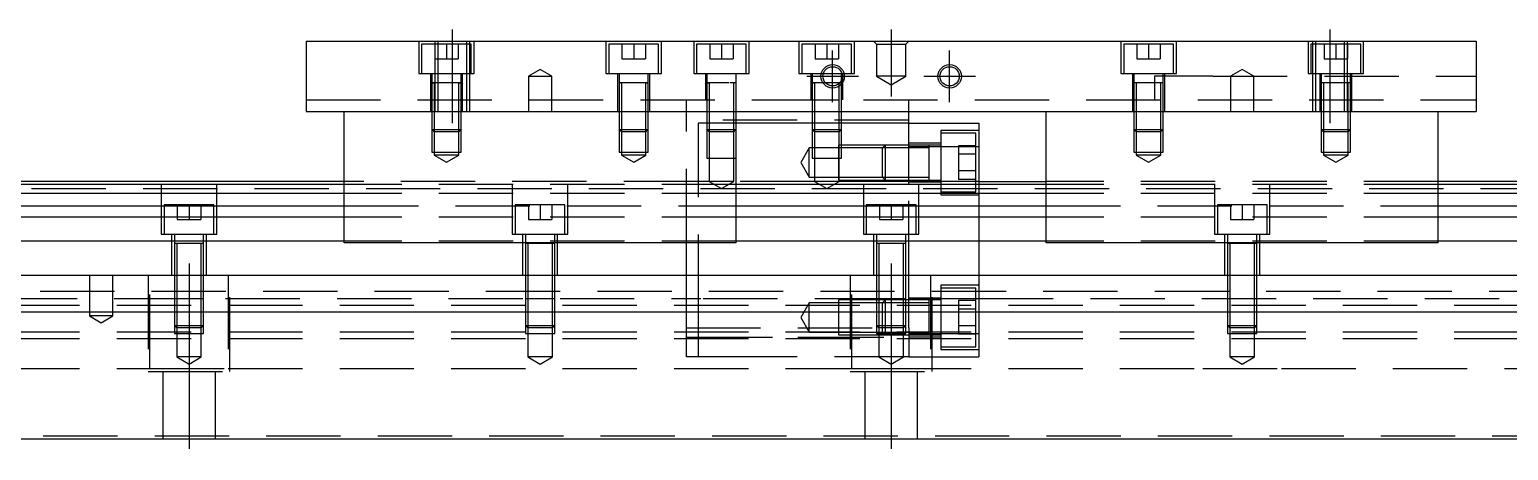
# Model space of a CAD drawing. Extents: x -20 to 992, y -268 to 102.
# Drawn here: x 232.7 to 485.5, y -226.9 to -154.9 of the extents above; entities that cross this region are included whole.
import ezdxf

# ---------------------------------------------------------------- set-up
doc = ezdxf.new("R2010")
doc.units = 0
doc.linetypes.add('CENTER', pattern=[50.8, 31.75, -6.35, 6.35, -6.35])
doc.linetypes.add('DASHED', pattern=[19.05, 12.7, -6.35])
doc.layers.get('0').update_dxf_attribs({"linetype": 'CONTINUOUS'})
doc.layers.add('CENTER', color=1, linetype='CENTER')

msp = doc.modelspace()

# ---------------------------------------------------------------- linework, layer by layer
at = {"color": 7, "linetype": 'CONTINUOUS'}
for p, q in [((280, -156.93), (280, -168.93)), ((280, -156.93), (480, -156.93)), ((480, -156.93), (480, -168.93)), ((368.770162, -164.03), (368.32967, -164.03)), ((371.500006, -164.03), (371.229838, -164.03)), ((280, -168.93), (480, -168.93)), ((286.5, -191.43), (286.5, -168.93)), ((353.5, -191.43), (353.5, -168.93)), ((383, -181.43), (383, -168.93)), ((406.5, -191.43), (406.5, -168.93)), ((473.5, -191.43), (473.5, -168.93)), ((383, -170.93), (395, -170.93)), ((395, -170.93), (395, -181.43)), ((286.5, -181.43), (0, -181.43)), ((286.5, -180.93), (28, -180.93)), ((406.5, -181.43), (353.5, -181.43)), ((395, -180.93), (406.5, -180.93)), ((703, -180.93), (473.5, -180.93)), ((760, -181.43), (473.5, -181.43)), ((286.5, -182.969608), (0, -182.969608)), ((406.5, -182.969608), (353.5, -182.969608)), ((760, -182.969608), (473.5, -182.969608)), ((0, -185.090392), (286.5, -185.090392)), ((286.5, -187.000532), (0, -187.000532)), ((353.5, -185.090392), (406.5, -185.090392)), ((406.5, -187.000532), (353.5, -187.000532)), ((473.5, -185.090392), (760, -185.090392)), ((760, -187.000532), (473.5, -187.000532)), ((286.5, -191.111934), (0, -191.111934)), ((353.5, -191.43), (286.5, -191.43)), ((406.5, -191.111934), (353.5, -191.111934)), ((473.5, -191.43), (406.5, -191.43)), ((760, -191.111934), (473.5, -191.111934)), ((0, -196.93), (760, -196.93)), ((394.5, -199.68), (395, -199.68)), ((0, -203.23), (760, -203.23)), ((386.5, -204.019994), (386.5, -203.23)), ((386.5, -207.180006), (386.5, -206.63)), ((0, -224.93), (760, -224.93))]:
    msp.add_line(p, q, dxfattribs=at)
at = {"color": 3, "linetype": 'DASHED'}
for p, q in [((299.25, -156.93), (299.25, -162.43)), ((308.25, -157.43), (299.75, -157.43)), ((299.75, -157.43), (299.75, -162.43)), ((302, -157.43), (302, -159.93)), ((302.000006, -156.93), (302.000006, -168.93)), ((302.5, -156.93), (302.5, -168.93)), ((304, -157.43), (304, -159.93)), ((306, -157.43), (306, -159.93)), ((307.5, -168.93), (307.5, -156.93)), ((307.999994, -168.93), (307.999994, -156.93)), ((308.25, -162.43), (308.25, -157.43)), ((308.75, -162.43), (308.75, -156.93)), ((331.25, -156.93), (331.25, -162.43)), ((340.25, -157.43), (331.75, -157.43)), ((331.75, -157.43), (331.75, -162.43)), ((334, -157.43), (334, -159.93)), ((336, -157.43), (336, -159.93)), ((338, -157.43), (338, -159.93)), ((340.25, -162.43), (340.25, -157.43)), ((340.75, -162.43), (340.75, -156.93)), ((346.25, -156.93), (346.25, -162.43)), ((355.25, -157.43), (346.75, -157.43)), ((346.75, -157.43), (346.75, -162.43)), ((349, -157.43), (349, -159.93)), ((351, -157.43), (351, -159.93)), ((353, -157.43), (353, -159.93)), ((355.25, -162.43), (355.25, -157.43)), ((355.75, -162.43), (355.75, -156.93)), ((364.25, -156.93), (364.25, -162.43)), ((373.25, -157.43), (364.75, -157.43)), ((364.75, -157.43), (364.75, -162.43)), ((367, -157.43), (367, -159.93)), ((369, -157.43), (369, -159.93)), ((371, -157.43), (371, -159.93)), ((373.25, -162.43), (373.25, -157.43)), ((373.75, -162.43), (373.75, -156.93)), ((377.5, -157.43), (377, -156.93)), ((377.5, -157.43), (377.5, -162.93)), ((377.5, -157.43), (382.5, -157.43)), ((382.5, -157.43), (383, -156.93)), ((382.5, -162.93), (382.5, -157.43)), ((419.25, -156.93), (419.25, -162.43)), ((428.25, -157.43), (419.75, -157.43)), ((419.75, -157.43), (419.75, -162.43)), ((422, -157.43), (422, -159.93)), ((424, -157.43), (424, -159.93)), ((426, -157.43), (426, -159.93)), ((428.25, -162.43), (428.25, -157.43)), ((428.75, -162.43), (428.75, -156.93)), ((451.25, -156.93), (451.25, -162.43)), ((460.25, -157.43), (451.75, -157.43)), ((451.75, -157.43), (451.75, -162.43)), ((452.000006, -156.93), (452.000006, -168.93)), ((452.5, -156.93), (452.5, -168.93)), ((454, -157.43), (454, -159.93)), ((456, -157.43), (456, -159.93)), ((457.5, -168.93), (457.5, -156.93)), ((457.999994, -168.93), (457.999994, -156.93)), ((458, -157.43), (458, -159.93)), ((460.25, -162.43), (460.25, -157.43)), ((460.75, -162.43), (460.75, -156.93)), ((302, -159.93), (304, -159.93)), ((304, -159.93), (306, -159.93)), ((334, -159.93), (336, -159.93)), ((336, -159.93), (338, -159.93)), ((349, -159.93), (351, -159.93)), ((351, -159.93), (353, -159.93)), ((367, -159.93), (369, -159.93)), ((369, -159.93), (371, -159.93)), ((422, -159.93), (424, -159.93)), ((424, -159.93), (426, -159.93)), ((454, -159.93), (456, -159.93)), ((456, -159.93), (458, -159.93)), ((299.25, -162.43), (308.75, -162.43)), ((301.25, -162.43), (301.25, -168.93)), ((301.5, -162.43), (301.5, -164.03)), ((301.5, -164.025), (301.5, -164.03)), ((301.5, -164.03), (301.757448, -164.03)), ((301.757468, -164.03), (301.5, -164.03)), ((301.5, -164.03), (301.5, -164.035)), ((301.5, -164.03), (301.5, -168.92998)), ((306.242552, -164.03), (301.757468, -164.03)), ((301.9, -164.03), (301.9, -168.92998)), ((306.1, -168.92998), (306.1, -164.03)), ((306.5, -164.03), (306.242552, -164.03)), ((306.242602, -164.03), (306.5, -164.03)), ((306.5, -164.03), (306.5, -162.43)), ((306.5, -164.03), (306.5, -164.025)), ((306.5, -164.035), (306.5, -164.03)), ((306.5, -168.92998), (306.5, -164.03)), ((306.75, -168.93), (306.75, -162.43)), ((320, -161.7753), (318, -162.93)), ((318, -162.93), (320, -162.93)), ((318, -162.93), (318, -168.93)), ((322, -162.93), (320, -161.7753)), ((320, -162.93), (322, -162.93)), ((322, -168.93), (322, -162.93)), ((331.25, -162.43), (340.75, -162.43)), ((333.25, -162.43), (333.25, -168.93)), ((333.5, -162.43), (333.5, -164.03)), ((333.5, -164.025), (333.5, -164.03)), ((333.5, -164.03), (333.757448, -164.03)), ((333.757468, -164.03), (333.5, -164.03)), ((333.5, -164.03), (333.5, -164.035)), ((333.5, -164.03), (333.5, -168.92998)), ((338.242552, -164.03), (333.757468, -164.03)), ((333.9, -164.03), (333.9, -168.92998)), ((338.1, -168.92998), (338.1, -164.03)), ((338.5, -164.03), (338.242552, -164.03)), ((338.242602, -164.03), (338.5, -164.03)), ((338.5, -164.03), (338.5, -162.43)), ((338.5, -164.03), (338.5, -164.025)), ((338.5, -164.035), (338.5, -164.03)), ((338.5, -168.92998), (338.5, -164.03)), ((338.75, -168.93), (338.75, -162.43)), ((346.25, -162.43), (355.75, -162.43)), ((348.25, -162.43), (348.25, -166.93)), ((348.5, -162.43), (348.5, -164.03)), ((348.5, -164.025), (348.5, -164.03)), ((348.5, -164.03), (348.757448, -164.03)), ((348.757468, -164.03), (348.5, -164.03)), ((348.5, -164.03), (348.5, -166.92998)), ((348.5, -164.03), (348.5, -164.035)), ((352.300194, -164.03), (348.757468, -164.03)), ((348.9, -164.03), (348.9, -166.92998)), ((352.5, -164.025), (352.5, -164.03)), ((353.5, -164.03), (352.5, -164.03)), ((352.5, -164.03), (352.5, -164.035)), ((353.1, -166.92998), (353.1, -164.03)), ((353.5, -164.03), (353.5, -162.43)), ((353.5, -164.03), (353.5, -164.025)), ((353.5, -166.92998), (353.5, -164.03)), ((353.5, -164.035), (353.5, -164.03)), ((364.25, -162.43), (373.75, -162.43)), ((366.25, -162.43), (366.25, -166.93)), ((366.5, -162.43), (366.5, -164.03)), ((366.5, -164.025), (366.5, -164.03)), ((366.5, -164.03), (366.757448, -164.03)), ((366.757468, -164.03), (366.5, -164.03)), ((366.5, -164.03), (366.5, -164.035)), ((366.5, -164.03), (366.5, -166.92998)), ((368.329928, -164.03), (366.757468, -164.03)), ((366.9, -164.03), (366.9, -166.92998)), ((368.770318, -164.03), (368.329928, -164.03)), ((371.230084, -164.03), (368.770318, -164.03)), ((371.1, -164.159838), (371.1, -164.03)), ((371.1, -164.60033), (371.1, -164.159838)), ((371.5, -164.03), (371.230084, -164.03)), ((371.242602, -164.03), (371.5, -164.03)), ((371.5, -163.617386), (371.5, -162.43)), ((371.5, -164.03), (371.5, -163.617386)), ((371.5, -164.03), (371.5, -164.025)), ((371.5, -164.035), (371.5, -164.03)), ((371.5, -164.252876), (371.5, -164.03)), ((371.5, -166.92998), (371.5, -164.252876)), ((371.75, -166.93), (371.75, -162.43)), ((382.5, -162.93), (377.5, -162.93)), ((377.5, -162.93), (380, -164.373376)), ((380, -164.373376), (382.5, -162.93)), ((419.25, -162.43), (428.75, -162.43)), ((421.25, -162.43), (421.25, -168.93)), ((421.5, -162.43), (421.5, -164.03)), ((421.5, -164.025), (421.5, -164.03)), ((421.757468, -164.03), (421.5, -164.03)), ((421.5, -164.03), (421.5, -164.035)), ((421.5, -164.03), (421.5, -168.92998)), ((426.242552, -164.03), (421.757468, -164.03)), ((421.9, -164.03), (421.9, -168.92998)), ((425, -162.93), (425, -166.93)), ((435, -162.93), (425, -162.93)), ((426.1, -168.92998), (426.1, -164.03)), ((426.5, -164.03), (426.242552, -164.03)), ((426.5, -164.03), (426.5, -162.43)), ((426.5, -164.03), (426.5, -164.025)), ((426.5, -164.035), (426.5, -164.03)), ((426.5, -168.92998), (426.5, -164.03)), ((426.75, -168.93), (426.75, -162.43)), ((435, -162.93), (480, -162.93)), ((440, -161.7753), (438, -162.93)), ((438, -162.93), (440, -162.93)), ((438, -162.93), (438, -168.93)), ((442, -162.93), (440, -161.7753)), ((440, -162.93), (442, -162.93)), ((442, -168.93), (442, -162.93)), ((451.25, -162.43), (460.75, -162.43)), ((453.25, -162.43), (453.25, -168.93)), ((453.5, -162.43), (453.5, -164.03)), ((453.5, -164.025), (453.5, -164.03)), ((453.757468, -164.03), (453.5, -164.03)), ((453.5, -164.03), (453.5, -168.92998)), ((453.5, -164.03), (453.5, -164.035)), ((458.242552, -164.03), (453.757468, -164.03)), ((453.9, -164.03), (453.9, -168.92998)), ((458.1, -168.92998), (458.1, -164.03)), ((458.5, -164.03), (458.242552, -164.03)), ((458.5, -164.03), (458.5, -162.43)), ((458.5, -164.03), (458.5, -164.025)), ((458.5, -168.92998), (458.5, -164.03)), ((458.5, -164.035), (458.5, -164.03)), ((458.75, -168.93), (458.75, -162.43)), ((371.1, -166.92998), (371.1, -164.60033)), ((280, -166.93), (480, -166.93)), ((301.5, -168.93), (301.5, -172.03)), ((301.500006, -168.93), (301.500006, -172.030006)), ((301.9, -168.93), (301.9, -172.43)), ((306.1, -172.43), (306.1, -168.93)), ((306.499994, -172.030006), (306.499994, -168.93)), ((306.5, -172.03), (306.5, -168.93)), ((333.5, -168.93), (333.5, -172.03)), ((333.500006, -168.93), (333.500006, -172.030006)), ((333.9, -168.93), (333.9, -172.43)), ((338.1, -172.43), (338.1, -168.93)), ((338.499994, -172.030006), (338.499994, -168.93)), ((338.5, -172.03), (338.5, -168.93)), ((345, -168.93), (345, -166.93)), ((345, -191.43), (345, -168.93)), ((348.5, -166.93), (348.5, -168.93)), ((348.5, -168.93), (348.5, -172.03)), ((348.500006, -166.93), (348.500006, -168.93)), ((348.500006, -168.93), (348.500006, -172.030006)), ((348.9, -166.93), (348.9, -168.93)), ((348.9, -168.93), (348.9, -172.43)), ((353.1, -168.93), (353.1, -166.93)), ((353.1, -172.43), (353.1, -168.93)), ((353.499994, -168.93), (353.499994, -166.93)), ((353.499994, -172.030006), (353.499994, -168.93)), ((353.5, -168.93), (353.5, -166.93)), ((353.5, -172.03), (353.5, -168.93)), ((366.5, -166.93), (366.5, -168.93)), ((366.5, -168.93), (366.5, -172.03)), ((366.500006, -166.93), (366.500006, -168.93)), ((366.500006, -168.93), (366.500006, -172.030006)), ((366.9, -166.93), (371.1, -166.93)), ((366.9, -166.93), (366.9, -168.93)), ((366.9, -168.93), (366.9, -172.43)), ((371.1, -168.93), (371.1, -166.93)), ((371.1, -172.43), (371.1, -168.93)), ((371.499994, -168.93), (371.499994, -166.93)), ((371.499994, -172.030006), (371.499994, -168.93)), ((371.5, -168.93), (371.5, -166.93)), ((371.5, -172.03), (371.5, -168.93)), ((383, -168.93), (383, -166.93)), ((421.5, -168.93), (421.5, -172.03)), ((421.500006, -168.93), (421.500006, -172.030006)), ((421.9, -168.93), (421.9, -172.43)), ((426.1, -172.43), (426.1, -168.93)), ((426.499994, -172.030006), (426.499994, -168.93)), ((426.5, -172.03), (426.5, -168.93)), ((453.5, -168.93), (453.5, -172.03)), ((453.500006, -168.93), (453.500006, -172.030006)), ((453.9, -168.93), (453.9, -172.43)), ((458.1, -172.43), (458.1, -168.93)), ((458.499994, -172.030006), (458.499994, -168.93)), ((458.5, -172.03), (458.5, -168.93)), ((383, -170.43), (345, -170.43)), ((347, -170.93), (347, -196.93)), ((348.5, -170.93), (347, -170.93)), ((348.9, -170.93), (348.5, -170.93)), ((352.5, -170.93), (348.9, -170.93)), ((352.9, -170.93), (352.5, -170.93)), ((353.1, -170.93), (352.9, -170.93)), ((353.5, -170.93), (353.1, -170.93)), ((357.1, -170.93), (353.5, -170.93)), ((357.5, -170.93), (357.1, -170.93)), ((366.5, -170.93), (357.5, -170.93)), ((366.9, -170.93), (366.5, -170.93)), ((371.1, -170.93), (366.9, -170.93)), ((371.5, -170.93), (371.1, -170.93)), ((372.5, -170.93), (371.5, -170.93)), ((383, -170.93), (372.5, -170.93)), ((301.5, -172.03), (306.5, -172.03)), ((301.5, -172.03), (301.9, -172.43)), ((301.500006, -172.03002), (301.500006, -175.93)), ((306.1, -172.43), (301.9, -172.43)), ((301.9, -172.43002), (301.9, -175.93)), ((306.1, -172.43), (306.5, -172.03)), ((306.1, -175.93), (306.1, -172.43002)), ((306.499994, -175.93), (306.499994, -172.03002)), ((333.5, -172.03), (338.5, -172.03)), ((333.5, -172.03), (333.9, -172.43)), ((333.500006, -172.03002), (333.500006, -175.93)), ((338.1, -172.43), (333.9, -172.43)), ((333.9, -172.43002), (333.9, -175.93)), ((338.1, -172.43), (338.5, -172.03)), ((338.1, -175.93), (338.1, -172.43002)), ((338.499994, -175.93), (338.499994, -172.03002)), ((348.5, -172.03), (353.499994, -172.03)), ((348.5, -172.03), (348.9, -172.43)), ((348.500006, -172.03002), (348.500006, -176.93)), ((352.500006, -172.43), (348.9, -172.43)), ((348.9, -172.43002), (348.9, -176.93)), ((353.1, -172.43), (352.500006, -172.43)), ((353.1, -172.43), (353.5, -172.03)), ((353.1, -176.93), (353.1, -172.43002)), ((353.499994, -172.43), (353.499994, -172.03002)), ((353.499994, -175.93), (353.499994, -172.43)), ((366.5, -172.03), (371.5, -172.03)), ((366.5, -172.03), (366.9, -172.43)), ((366.500006, -172.03002), (366.500006, -176.93)), ((371.1, -172.43), (366.9, -172.43)), ((366.9, -172.43002), (366.9, -176.93)), ((371.1, -172.43), (371.5, -172.03)), ((371.1, -176.93), (371.1, -172.43002)), ((371.499994, -176.93), (371.499994, -172.03002)), ((388.5, -174.38), (383, -174.38)), ((388.5, -172.18), (388.5, -183.18)), ((395, -172.18), (388.5, -172.18)), ((394.5, -172.68), (388.5, -172.68)), ((394.5, -182.68), (394.5, -172.68)), ((421.5, -172.03), (426.5, -172.03)), ((421.5, -172.03), (421.9, -172.43)), ((421.500006, -172.03002), (421.500006, -175.93)), ((426.1, -172.43), (421.9, -172.43)), ((421.9, -172.43002), (421.9, -175.93)), ((426.1, -172.43), (426.5, -172.03)), ((426.1, -175.93), (426.1, -172.43002)), ((426.499994, -175.93), (426.499994, -172.03002)), ((453.5, -172.03), (458.5, -172.03)), ((453.5, -172.03), (453.9, -172.43)), ((453.500006, -172.03002), (453.500006, -175.93)), ((458.1, -172.43), (453.9, -172.43)), ((453.9, -172.43002), (453.9, -175.93)), ((458.1, -172.43), (458.5, -172.03)), ((458.1, -175.93), (458.1, -172.43002)), ((458.499994, -175.93), (458.499994, -172.03002)), ((301.500006, -175.93), (306.499994, -175.93)), ((301.9, -175.93), (301.9, -176.43)), ((306.1, -176.43), (301.9, -176.43)), ((301.9, -176.43), (304, -177.642436)), ((304, -177.642436), (306.1, -176.43)), ((306.1, -176.43), (306.1, -175.93)), ((333.500006, -175.93), (338.499994, -175.93)), ((333.9, -175.93), (333.9, -176.43)), ((338.1, -176.43), (333.9, -176.43)), ((333.9, -176.43), (336, -177.642436)), ((336, -177.642436), (338.1, -176.43)), ((338.1, -176.43), (338.1, -175.93)), ((353.499994, -176.93), (353.499994, -175.93)), ((366, -175.18), (364.556624, -177.68)), ((366, -180.18), (366, -175.18)), ((371, -175.18), (366, -175.18)), ((371, -174.680006), (371, -176.798124)), ((371.499994, -174.680006), (371, -174.680006)), ((378.49998, -175.18), (371, -175.18)), ((371, -176.798124), (371, -176.933818)), ((372.5, -174.680006), (371.499994, -174.680006)), ((378.99998, -174.680006), (372.5, -174.680006)), ((379, -174.68), (378.5, -175.18)), ((378.5, -180.18), (378.5, -175.18)), ((383, -175.18), (378.5, -175.18)), ((383, -174.680006), (378.999994, -174.680006)), ((379, -174.68), (379, -180.68)), ((383, -174.68), (379, -174.68)), ((383, -174.93), (387.5, -174.93)), ((386.5, -174.68), (383.00002, -174.68)), ((386.5, -175.18), (383.00002, -175.18)), ((386.5, -174.68), (386.495, -174.68)), ((386.5, -175.029602), (386.5, -174.68)), ((386.505, -174.68), (386.5, -174.68)), ((387.5, -174.68), (386.5, -174.68)), ((386.5, -177.51997), (386.5, -175.029602)), ((388.5, -174.68), (387.5, -174.68)), ((387.5, -174.93), (395, -174.93)), ((391.5, -174.793248), (391.5, -176.236624)), ((394.5, -174.793248), (391.5, -174.793248)), ((394.5, -176.236624), (391.5, -176.236624)), ((391.5, -176.236624), (391.5, -179.123376)), ((421.500006, -175.93), (426.499994, -175.93)), ((421.9, -175.93), (421.9, -176.43)), ((426.1, -176.43), (421.9, -176.43)), ((421.9, -176.43), (424, -177.642436)), ((424, -177.642436), (426.1, -176.43)), ((426.1, -176.43), (426.1, -175.93)), ((453.500006, -175.93), (458.499994, -175.93)), ((453.9, -175.93), (453.9, -176.43)), ((458.1, -176.43), (453.9, -176.43)), ((453.9, -176.43), (456, -177.642436)), ((456, -177.642436), (458.1, -176.43)), ((458.1, -176.43), (458.1, -175.93)), ((348.500006, -176.93), (353.499994, -176.93)), ((348.9, -176.93), (348.9, -180.93)), ((353.1, -180.93), (353.1, -176.93)), ((364.556624, -177.68), (366, -180.18)), ((366.500006, -176.93), (371.499994, -176.93)), ((366.9, -176.93), (366.9, -180.93)), ((371, -176.933818), (371, -180.679994)), ((371.1, -180.93), (371.1, -176.93)), ((386.5, -177.88006), (386.5, -177.51997)), ((386.5, -180.33035), (386.5, -177.88006)), ((391.5, -179.123376), (391.5, -180.566752)), ((394.5, -179.123376), (391.5, -179.123376)), ((255.25, -181.43), (255.25, -189.93)), ((264.75, -189.93), (264.75, -181.43)), ((347, -180.93), (286.5, -180.93)), ((353.5, -181.43), (286.5, -181.43)), ((315.25, -181.43), (315.25, -189.93)), ((324.75, -189.93), (324.75, -181.43)), ((348.9, -180.93), (347, -180.93)), ((353.1, -180.93), (348.9, -180.93)), ((348.9, -180.93), (351, -182.142436)), ((351, -182.142436), (353.1, -180.93)), ((366.9, -180.93), (353.1, -180.93)), ((366, -180.18), (371, -180.18)), ((371.1, -180.93), (366.9, -180.93)), ((366.9, -180.93), (369, -182.142436)), ((369, -182.142436), (371.1, -180.93)), ((371, -180.18), (378.49998, -180.18)), ((371, -180.679994), (378.99998, -180.679994)), ((383, -180.93), (371.1, -180.93)), ((375.25, -181.43), (375.25, -189.93)), ((378.5, -180.18), (383, -180.18)), ((378.5, -180.18), (379, -180.68)), ((379, -180.679994), (383, -180.679994)), ((379, -180.68), (383, -180.68)), ((387.5, -180.93), (383, -180.93)), ((383, -180.98), (388.5, -180.98)), ((383, -196.93), (383, -181.43)), ((383.00002, -180.18), (386.5, -180.18)), ((383.00002, -180.68), (386.5, -180.68)), ((384.75, -189.93), (384.75, -181.43)), ((386.495, -180.68), (386.5, -180.68)), ((386.5, -180.68), (386.5, -180.33035)), ((386.5, -180.68), (386.505, -180.68)), ((386.5, -180.68), (387.5, -180.68)), ((387.5, -180.68), (388.5, -180.68)), ((388.5, -180.93), (387.5, -180.93)), ((395, -180.93), (388.5, -180.93)), ((394.5, -180.566752), (391.5, -180.566752)), ((395, -181.43), (395, -191.43)), ((473.5, -180.93), (406.5, -180.93)), ((473.5, -181.43), (406.5, -181.43)), ((435.25, -181.43), (435.25, -189.93)), ((444.75, -189.93), (444.75, -181.43)), ((703, -182.18), (25, -182.18)), ((353.5, -182.969608), (286.5, -182.969608)), ((388.5, -182.68), (394.5, -182.68)), ((388.5, -183.18), (395, -183.18)), ((473.5, -182.969608), (406.5, -182.969608)), ((264.25, -184.93), (255.75, -184.93)), ((255.75, -184.93), (255.75, -189.93)), ((258, -184.93), (258, -187.43)), ((260, -184.93), (260, -187.43)), ((262, -184.93), (262, -187.43)), ((264.25, -189.93), (264.25, -184.93)), ((286.5, -185.090392), (353.5, -185.090392)), ((353.5, -187.000532), (286.5, -187.000532)), ((324.25, -184.93), (315.75, -184.93)), ((315.75, -184.93), (315.75, -189.93)), ((318, -184.93), (318, -187.43)), ((320, -184.93), (320, -187.43)), ((322, -184.93), (322, -187.43)), ((324.25, -189.93), (324.25, -184.93)), ((384.25, -184.93), (375.75, -184.93)), ((375.75, -184.93), (375.75, -189.93)), ((378, -184.93), (378, -187.43)), ((380, -184.93), (380, -187.43)), ((382, -184.93), (382, -187.43)), ((384.25, -189.93), (384.25, -184.93)), ((406.5, -185.090392), (473.5, -185.090392)), ((473.5, -187.000532), (406.5, -187.000532)), ((444.25, -184.93), (435.75, -184.93)), ((435.75, -184.93), (435.75, -189.93)), ((438, -184.93), (438, -187.43)), ((440, -184.93), (440, -187.43)), ((442, -184.93), (442, -187.43)), ((444.25, -189.93), (444.25, -184.93)), ((258, -187.43), (260, -187.43)), ((260, -187.43), (262, -187.43)), ((318, -187.43), (320, -187.43)), ((320, -187.43), (322, -187.43)), ((378, -187.43), (380, -187.43)), ((380, -187.43), (382, -187.43)), ((438, -187.43), (440, -187.43)), ((440, -187.43), (442, -187.43)), ((255.25, -189.93), (264.75, -189.93)), ((257, -189.93), (257, -196.93)), ((257.5, -189.93), (257.5, -191.53)), ((257.5, -191.525), (257.5, -191.53)), ((257.757468, -191.53), (257.5, -191.53)), ((257.5, -191.53), (257.5, -191.535)), ((257.5, -191.53), (257.5, -196.92998)), ((262.242552, -191.53), (257.757468, -191.53)), ((257.9, -191.53), (257.9, -196.92998)), ((262.1, -196.92998), (262.1, -191.53)), ((262.5, -191.53), (262.242552, -191.53)), ((262.5, -191.53), (262.5, -189.93)), ((262.5, -191.53), (262.5, -191.525)), ((262.5, -191.535), (262.5, -191.53)), ((262.5, -196.92998), (262.5, -191.53)), ((263, -196.93), (263, -189.93)), ((353.5, -191.111934), (286.5, -191.111934)), ((315.25, -189.93), (324.75, -189.93)), ((317, -189.93), (317, -196.93)), ((317.5, -189.93), (317.5, -191.53)), ((317.5, -191.525), (317.5, -191.53)), ((317.757468, -191.53), (317.5, -191.53)), ((317.5, -191.53), (317.5, -191.535)), ((317.5, -191.53), (317.5, -196.92998)), ((322.242552, -191.53), (317.757468, -191.53)), ((317.9, -191.53), (317.9, -196.92998)), ((322.1, -196.92998), (322.1, -191.53)), ((322.5, -191.53), (322.242552, -191.53)), ((322.5, -191.53), (322.5, -189.93)), ((322.5, -191.53), (322.5, -191.525)), ((322.5, -191.535), (322.5, -191.53)), ((322.5, -196.92998), (322.5, -191.53)), ((323, -196.93), (323, -189.93)), ((345, -196.93), (345, -191.43)), ((375.25, -189.93), (384.75, -189.93)), ((377, -189.93), (377, -196.93)), ((377.5, -189.93), (377.5, -191.53)), ((377.5, -191.525), (377.5, -191.53)), ((377.757468, -191.53), (377.5, -191.53)), ((377.5, -191.53), (377.5, -191.535)), ((377.5, -191.53), (377.5, -196.92998)), ((382.242552, -191.53), (377.757468, -191.53)), ((377.9, -191.53), (377.9, -196.92998)), ((382.1, -196.92998), (382.1, -191.53)), ((382.5, -191.53), (382.242552, -191.53)), ((382.5, -191.53), (382.5, -189.93)), ((382.5, -191.53), (382.5, -191.525)), ((382.5, -191.535), (382.5, -191.53)), ((382.5, -196.92998), (382.5, -191.53)), ((383, -196.93), (383, -189.93)), ((395, -191.43), (395, -196.93)), ((473.5, -191.111934), (406.5, -191.111934)), ((435.25, -189.93), (444.75, -189.93)), ((437, -189.93), (437, -196.93)), ((437.5, -189.93), (437.5, -191.53)), ((437.5, -191.525), (437.5, -191.53)), ((437.757468, -191.53), (437.5, -191.53)), ((437.5, -191.53), (437.5, -191.535)), ((437.5, -191.53), (437.5, -196.92998)), ((442.242552, -191.53), (437.757468, -191.53)), ((437.9, -191.53), (437.9, -196.92998)), ((442.1, -196.92998), (442.1, -191.53)), ((442.5, -191.53), (442.242552, -191.53)), ((442.5, -191.53), (442.5, -189.93)), ((442.5, -191.53), (442.5, -191.525)), ((442.5, -191.535), (442.5, -191.53)), ((442.5, -196.92998), (442.5, -191.53)), ((443, -196.93), (443, -189.93)), ((243, -196.93), (243, -203.93)), ((247, -203.93), (247, -196.93)), ((253, -196.93), (253, -213.43)), ((253.291796, -212.93), (253.291796, -196.93)), ((257.5, -196.93), (257.5, -203.23)), ((257.500006, -196.93), (257.500006, -203.23)), ((257.9, -196.93), (257.9, -203.23)), ((262.1, -203.23), (262.1, -196.93)), ((262.499994, -203.23), (262.499994, -196.93)), ((262.5, -203.23), (262.5, -196.93)), ((266.708204, -196.93), (266.708204, -212.93)), ((267, -213.43), (267, -196.93)), ((317.5, -196.93), (317.5, -203.23)), ((317.500006, -196.93), (317.500006, -203.23)), ((317.9, -196.93), (317.9, -203.23)), ((322.1, -203.23), (322.1, -196.93)), ((322.499994, -203.23), (322.499994, -196.93)), ((322.5, -203.23), (322.5, -196.93)), ((345, -203.23), (345, -196.93)), ((347, -196.93), (347, -203.23)), ((373, -196.93), (373, -213.43)), ((373.291796, -212.93), (373.291796, -196.93)), ((377.5, -196.93), (377.5, -203.23)), ((377.500006, -196.93), (377.500006, -203.23)), ((377.9, -196.93), (377.9, -203.23)), ((382.1, -203.23), (382.1, -196.93)), ((382.499994, -203.23), (382.499994, -196.93)), ((382.5, -203.23), (382.5, -196.93)), ((383, -203.23), (383, -196.93)), ((386.708204, -196.93), (386.708204, -212.93)), ((387, -213.43), (387, -196.93)), ((395, -196.93), (395, -203.23)), ((437.5, -196.93), (437.5, -203.23)), ((437.500006, -196.93), (437.500006, -203.23)), ((437.9, -196.93), (437.9, -203.23)), ((442.1, -203.23), (442.1, -196.93)), ((442.499994, -203.23), (442.499994, -196.93)), ((442.5, -203.23), (442.5, -196.93)), ((388.5, -198.68), (388.5, -209.68)), ((395, -198.68), (388.5, -198.68)), ((394.5, -199.18), (388.5, -199.18)), ((394.5, -203.23), (394.5, -199.18)), ((0, -202.08), (760, -202.08)), ((25, -199.68), (703, -199.68)), ((56.708204, -200.93), (345, -200.93)), ((257.5, -200.93), (257.9, -200.93)), ((257.9, -200.93), (262.1, -200.93)), ((262.1, -200.93), (262.5, -200.93)), ((317.5, -200.93), (317.9, -200.93)), ((317.9, -200.93), (322.1, -200.93)), ((322.1, -200.93), (322.5, -200.93)), ((345, -200.93), (347, -200.93)), ((347, -200.93), (347.5, -200.93)), ((347.9, -200.93), (383, -200.93)), ((366, -201.68), (364.556624, -204.18)), ((366, -206.68), (366, -201.68)), ((371, -201.68), (366, -201.68)), ((371, -201.180006), (371, -206.63)), ((378.99998, -201.180006), (371, -201.180006)), ((378.49998, -201.68), (371, -201.68)), ((377.5, -200.93), (377.9, -200.93)), ((377.9, -200.93), (382.1, -200.93)), ((379, -201.18), (378.5, -201.68)), ((378.5, -206.63), (378.5, -201.68)), ((383, -201.68), (378.5, -201.68)), ((379, -201.18), (379, -206.63)), ((383, -201.18), (379, -201.18)), ((383, -201.180006), (379, -201.180006)), ((382.1, -200.93), (382.5, -200.93)), ((388.5, -200.88), (383, -200.88)), ((383, -200.93), (388.5, -200.93)), ((386.5, -201.18), (383.00002, -201.18)), ((386.5, -201.68), (383.00002, -201.68)), ((386.5, -201.18), (386.495, -201.18)), ((386.5, -201.529602), (386.5, -201.18)), ((386.505, -201.18), (386.5, -201.18)), ((388.5, -201.18), (386.5, -201.18)), ((386.5, -203.22972), (386.5, -201.529602)), ((388.5, -200.93), (394.5, -200.93)), ((391.5, -201.293248), (391.5, -202.736624)), ((394.5, -201.293248), (391.5, -201.293248)), ((394.5, -200.93), (395, -200.93)), ((395, -200.93), (677.5, -200.93)), ((437.5, -200.93), (437.9, -200.93)), ((437.9, -200.93), (442.1, -200.93)), ((442.1, -200.93), (442.5, -200.93)), ((247, -203.93), (243, -203.93)), ((247, -203.93), (243, -203.93)), ((243, -203.93), (245, -205.0847)), ((245, -205.0847), (247, -203.93)), ((245, -205.0847), (247, -203.93)), ((257.5, -203.23), (257.5, -205.53)), ((257.500006, -203.23), (257.500006, -205.530006)), ((257.9, -203.23), (257.9, -205.93)), ((262.1, -205.93), (262.1, -203.23)), ((262.499994, -205.530006), (262.499994, -203.23)), ((262.5, -205.53), (262.5, -203.23)), ((317.5, -203.23), (317.5, -205.53)), ((317.500006, -203.23), (317.500006, -205.530006)), ((317.9, -203.23), (317.9, -205.93)), ((322.1, -205.93), (322.1, -203.23)), ((322.499994, -205.530006), (322.499994, -203.23)), ((322.5, -205.53), (322.5, -203.23)), ((345, -205.93), (345, -203.23)), ((347, -203.23), (347, -206.63)), ((364.556624, -204.18), (366, -206.68)), ((377.5, -203.23), (377.5, -205.53)), ((377.500006, -203.23), (377.500006, -205.530006)), ((377.9, -203.23), (377.9, -205.93)), ((382.1, -205.93), (382.1, -203.23)), ((382.499994, -205.530006), (382.499994, -203.23)), ((382.5, -205.53), (382.5, -203.23)), ((383, -205.93), (383, -203.23)), ((386.5, -204.01997), (386.5, -203.22972)), ((386.5, -204.38006), (386.5, -204.01997)), ((386.5, -206.630124), (386.5, -204.38006)), ((394.5, -202.736624), (391.5, -202.736624)), ((391.5, -202.736624), (391.5, -205.623376)), ((394.5, -206.63), (394.5, -203.23)), ((395, -203.23), (395, -206.63)), ((437.5, -203.23), (437.5, -205.53)), ((437.500006, -203.23), (437.500006, -205.530006)), ((437.9, -203.23), (437.9, -205.93)), ((442.1, -205.93), (442.1, -203.23)), ((442.499994, -205.530006), (442.499994, -203.23)), ((442.5, -205.53), (442.5, -203.23)), ((0, -206.63), (760, -206.63)), ((257.5, -205.53), (262.5, -205.53)), ((257.5, -205.53), (257.9, -205.93)), ((257.500006, -205.53002), (257.500006, -206.63)), ((257.500006, -206.63), (257.500006, -206.93)), ((257.500006, -206.93), (262.499994, -206.93)), ((262.1, -205.93), (257.9, -205.93)), ((257.9, -205.93002), (257.9, -206.93)), ((257.9, -206.93), (257.9, -210.93)), ((262.1, -205.93), (262.5, -205.53)), ((262.1, -206.93), (262.1, -205.93002)), ((262.1, -210.93), (262.1, -206.93)), ((262.499994, -206.63), (262.499994, -205.53002)), ((262.499994, -206.93), (262.499994, -206.63)), ((317.5, -205.53), (322.5, -205.53)), ((317.5, -205.53), (317.9, -205.93)), ((317.500006, -205.53002), (317.500006, -206.63)), ((317.500006, -206.63), (317.500006, -206.93)), ((317.500006, -206.93), (322.499994, -206.93)), ((322.1, -205.93), (317.9, -205.93)), ((317.9, -205.93002), (317.9, -206.93)), ((317.9, -206.93), (317.9, -210.93)), ((322.1, -205.93), (322.5, -205.53)), ((322.1, -206.93), (322.1, -205.93002)), ((322.1, -210.93), (322.1, -206.93)), ((322.499994, -206.63), (322.499994, -205.53002)), ((322.499994, -206.93), (322.499994, -206.63)), ((345, -206.63), (345, -205.93)), ((345, -205.93), (383, -205.93)), ((345, -210.93), (345, -206.63)), ((347, -206.63), (347, -210.93)), ((366, -206.68), (371, -206.68)), ((371, -206.63), (371, -207.179994)), ((371, -206.68), (378.49998, -206.68)), ((371, -207.179994), (378.99998, -207.179994)), ((377.5, -205.53), (382.5, -205.53)), ((377.5, -205.53), (377.9, -205.93)), ((377.500006, -205.53002), (377.500006, -206.63)), ((377.500006, -206.63), (377.500006, -206.93)), ((377.500006, -206.93), (382.499994, -206.93)), ((382.1, -205.93), (377.9, -205.93)), ((377.9, -205.93002), (377.9, -206.93)), ((377.9, -206.93), (377.9, -210.93)), ((378.5, -206.68), (378.5, -206.63)), ((378.5, -206.68), (383, -206.68)), ((378.5, -206.68), (379, -207.18)), ((378.999994, -207.179994), (383, -207.179994)), ((379, -206.63), (379, -207.18)), ((379, -207.18), (383, -207.18)), ((382.1, -205.93), (382.5, -205.53)), ((382.1, -206.93), (382.1, -205.93002)), ((382.1, -210.93), (382.1, -206.93)), ((382.499994, -206.63), (382.499994, -205.53002)), ((382.499994, -206.93), (382.499994, -206.63)), ((383, -205.93), (383, -206.63)), ((383, -206.63), (383, -210.93)), ((383, -206.93), (395, -206.93)), ((383.00002, -206.68), (386.5, -206.68)), ((383.00002, -207.18), (386.5, -207.18)), ((386.495, -207.18), (386.5, -207.18)), ((386.5, -206.83035), (386.5, -206.630124)), ((386.5, -207.18), (386.5, -206.83035)), ((386.5, -207.18), (386.505, -207.18)), ((386.5, -207.18), (388.5, -207.18)), ((391.5, -205.623376), (391.5, -207.066752)), ((394.5, -205.623376), (391.5, -205.623376)), ((394.5, -207.066752), (391.5, -207.066752)), ((394.5, -209.18), (394.5, -206.63)), ((395, -206.63), (395, -206.93)), ((395, -206.93), (395, -210.93)), ((437.5, -205.53), (442.5, -205.53)), ((437.5, -205.53), (437.9, -205.93)), ((437.500006, -205.53002), (437.500006, -206.63)), ((437.500006, -206.63), (437.500006, -206.93)), ((437.500006, -206.93), (442.499994, -206.93)), ((442.1, -205.93), (437.9, -205.93)), ((437.9, -205.93002), (437.9, -206.93)), ((437.9, -206.93), (437.9, -210.93)), ((442.1, -205.93), (442.5, -205.53)), ((442.1, -206.93), (442.1, -205.93002)), ((442.1, -210.93), (442.1, -206.93)), ((442.499994, -206.63), (442.499994, -205.53002)), ((442.499994, -206.93), (442.499994, -206.63)), ((0, -207.78), (760, -207.78)), ((345, -207.55077), (383, -207.55077)), ((345, -207.55077), (347, -207.55077)), ((347, -207.55077), (383, -207.55077)), ((383, -207.48), (388.5, -207.48)), ((388.5, -209.18), (394.5, -209.18)), ((388.5, -209.68), (395, -209.68)), ((262.1, -210.93), (257.9, -210.93)), ((257.9, -210.93), (260, -212.142436)), ((260, -212.142436), (262.1, -210.93)), ((322.1, -210.93), (317.9, -210.93)), ((317.9, -210.93), (320, -212.142436)), ((320, -212.142436), (322.1, -210.93)), ((347.9, -210.93), (345, -210.93)), ((352.1, -210.93), (347.9, -210.93)), ((383, -210.93), (352.1, -210.93)), ((382.1, -210.93), (377.9, -210.93)), ((377.9, -210.93), (380, -212.142436)), ((380, -212.142436), (382.1, -210.93)), ((383, -210.93), (395, -210.93)), ((442.1, -210.93), (437.9, -210.93)), ((437.9, -210.93), (440, -212.142436)), ((440, -212.142436), (442.1, -210.93)), ((0, -212.93), (433.291796, -212.93)), ((253, -213.43), (267, -213.43)), ((253.291796, -212.93), (266.708204, -212.93)), ((255.5, -213.43), (255.5, -224.93)), ((264.5, -224.93), (264.5, -213.43)), ((373, -213.43), (387, -213.43)), ((373.291796, -212.93), (386.708204, -212.93)), ((375.5, -213.43), (375.5, -224.93)), ((384.5, -224.93), (384.5, -213.43)), ((433.291796, -212.93), (446.708204, -212.93)), ((446.708204, -212.93), (703.291796, -212.93)), ((6.499992, -224.43), (760, -224.43))]:
    msp.add_line(p, q, dxfattribs=at)
at = {"color": 3, "linetype": 'CONTINUOUS'}
for centre in [(370, -162.93), (390, -162.93)]:
    msp.add_circle(centre, 2, dxfattribs=at)
at = {"color": 7, "linetype": 'CONTINUOUS'}
for centre in [(370, -162.93), (390, -162.93)]:
    msp.add_circle(centre, 1.65, dxfattribs=at)
at = {"layer": 'CENTER', "color": 1, "linetype": 'CENTER'}
for p, q in [((305, -154.93), (305, -170.93)), ((380, -154.93), (380, -166.373376)), ((455, -154.93), (455, -170.93)), ((370, -167.33), (370, -158.53)), ((390, -167.33), (390, -158.53)), ((365.6, -162.93), (374.4, -162.93)), ((385.6, -162.93), (394.4, -162.93)), ((260, -194.93), (260, -226.93)), ((380, -194.93), (380, -226.93))]:
    msp.add_line(p, q, dxfattribs=at)

doc.saveas('drawing.dxf')
